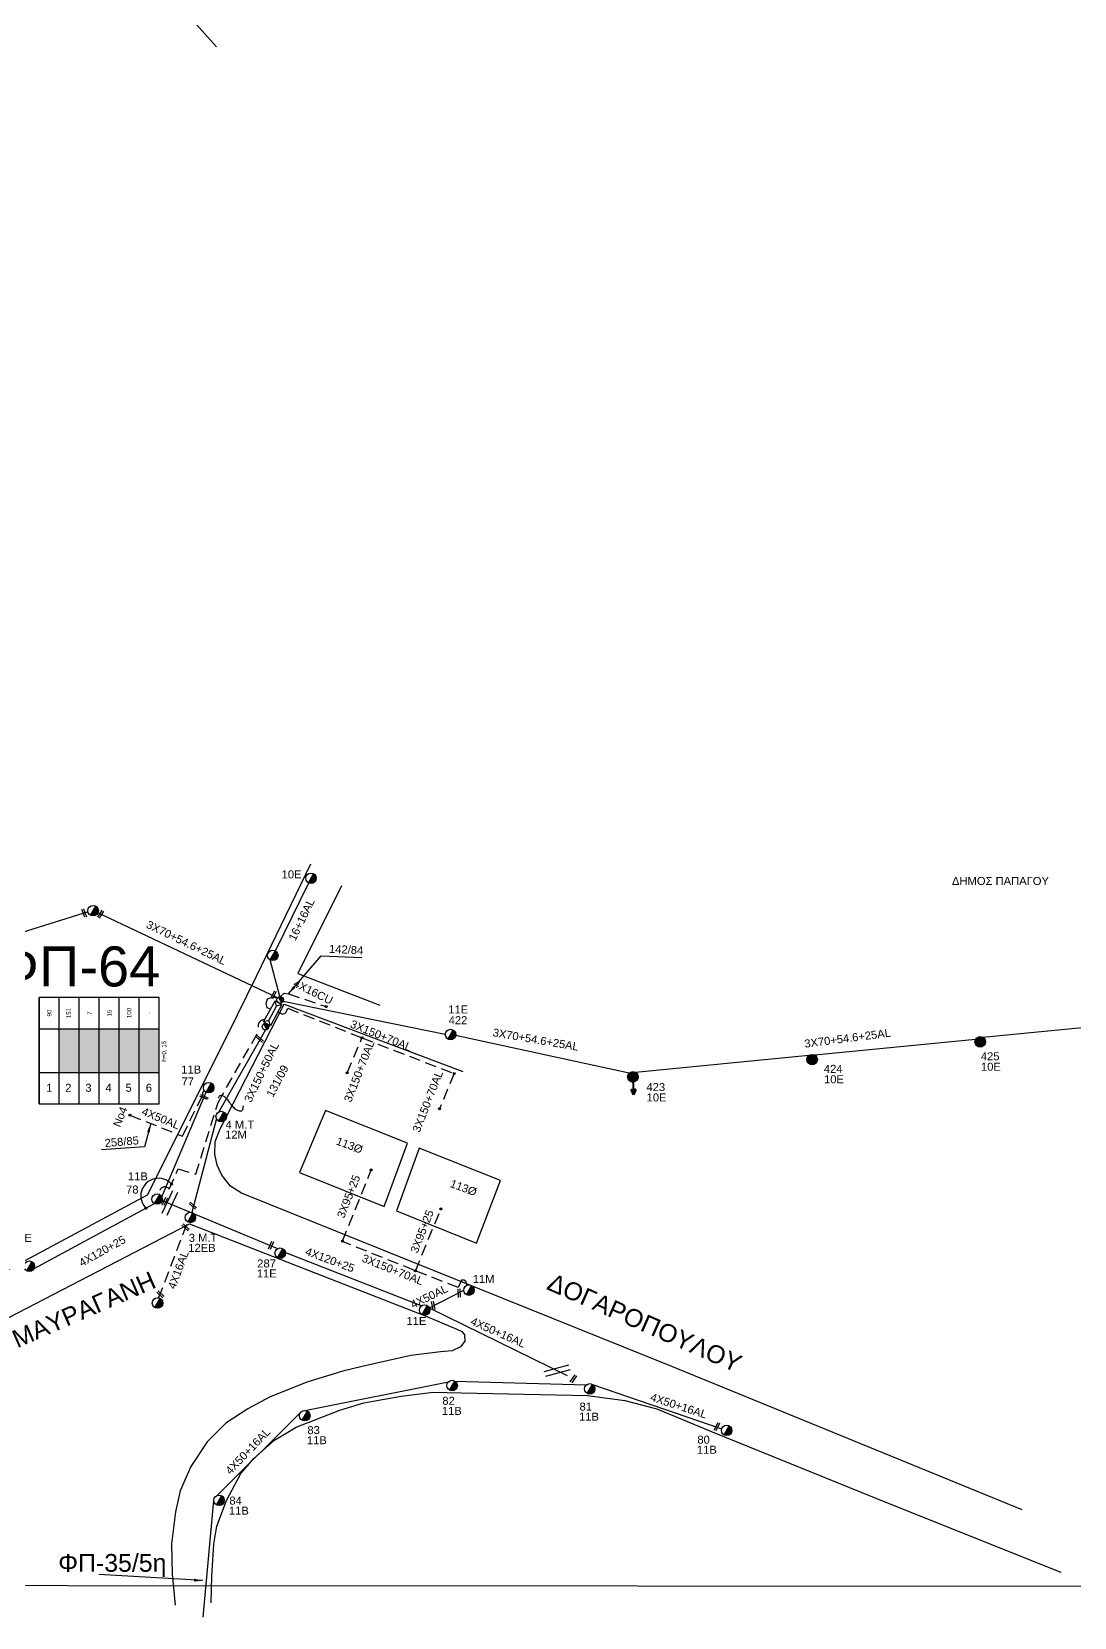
# Model space of a CAD drawing. Header units: millimetres. Extents: x 645 to 3057, y 900 to 1793.
# Drawn here: x 1917.6 to 2152, y 909.6 to 1266.2 of the extents above; entities that cross this region are included whole.
import ezdxf
from ezdxf.enums import TextEntityAlignment as Align

# ---------------------------------------------------------------- set-up
doc = ezdxf.new("R2010")
doc.units = ezdxf.units.MM
doc.linetypes.add('DASHED', pattern=[19.05, 12.7, -6.35])
for name, color, linetype in [('Άγνωστα', 7, 'Continuous'), ('Ασφαλειοκιβώτια Χ.Τ 6 αναχωρήσεων', 7, 'Continuous'), ('Γέφυρες Εναέριου Δικτύου', 7, 'Continuous'), ('Γυμνά εναέρια ΧΤ (3Φ)   4x50AL', 7, 'Continuous'), ('Γυμνά εναέρια ΧΤ και ΦΟΠ (3Φ)   4x50+16AL', 7, 'Continuous'), ('Επίτονοι', 7, 'Continuous'), ('Επιγραφές - Σχήματα', 7, 'Continuous'), ('Καλώδια ΧΤ   3x150+50AL', 7, 'DASHED'), ('Καλώδια ΧΤ   3x150+70AL', 7, 'DASHED'), ('Μηχανική τομή', 7, 'Continuous'), ('Στύλος Ξύλινος', 7, 'Continuous'), ('Στύλος Ξύλινος @ 1', 7, 'Continuous'), ('Στύλος ΦΜ', 7, 'Continuous'), ('Στύλος ΦΜ @ 1', 7, 'Continuous'), ('Συνδέσεις', 7, 'Continuous'), ('Συνεστραμμένα ΧΤ   3x70+54.6+25 AL', 7, 'SYN_LINE'), ('Συνεστραμμένα ΧΤ   4x120+25 AL', 7, 'SYN_LINE'), ('Τομή', 7, 'Continuous'), ('Υποσταθμός εναέριος 2 στύλων', 7, 'Continuous'), ('Υποσταθμός πόλεως', 7, 'Continuous'), ('Υπόβαθρο ΔΕΗ', 7, 'Continuous'), ('Υπόγεια καλώδια Δικτύου ΧΤ και Παρ. ΧΤ - 3X150+70 AL', 7, 'DASHED'), ('Υπόγεια καλώδια Παροχών ΧΤ   4x16AL', 7, 'DASHED'), ('Υπόγεια καλώδια Παροχών ΧΤ   4x16CU', 7, 'DASHED'), ('Υπόγεια καλώδια Παροχών ΧΤ   4x50AL', 7, 'DASHED')]:
    doc.layers.add(name, color=color, linetype=linetype)
doc.styles.get("Standard").update_dxf_attribs({"font": 'arial.ttf'})
doc.linetypes.add('SYN_LINE', pattern='A,0.5,-0.0001,["/\\/\\/\\/",Standard,S=0.1,R=0,X=0,Y=-0.05],-0.25', length=0.7501)
doc.dimstyles.new('ISO-25', dxfattribs={"dimtxt": 2.5, "dimasz": 2.5, "dimexe": 1.25, "dimexo": 0.625, "dimtad": 1, "dimtxsty": 'Standard', "dimcen": 2.5, "dimadec": 0, "dimazin": 0, "dimtfac": 1, "dimtmove": 0, "dimatfit": 3, "dimfxl": 1, "dimarcsym": 0})
doc.dimstyles.get("Standard").update_dxf_attribs({"dimtxt": 0.18, "dimasz": 2, "dimexe": 0.18, "dimexo": 0.0625, "dimgap": 0.09, "dimtad": 0, "dimtih": 1, "dimtoh": 1, "dimdec": 4, "dimzin": 0, "dimdsep": 46, "dimtxsty": 'Standard', "dimcen": 0.09, "dimadec": 0, "dimazin": 0, "dimtfac": 1, "dimtdec": 4, "dimtofl": 0, "dimtmove": 0, "dimatfit": 3, "dimfxl": 0.18, "dimtolj": 1, "dimtzin": 0, "dimarcsym": 0})

# ---------------------------------------------------------------- blocks, each defined once
blk = doc.blocks.new('ΥΠΑΡΧΩΝ ΤΣΙΜΕΝΤΕΝΙΟΣ ΣΤΥΛΟΣ')
at = {"layer": 'Στύλος ΦΜ'}
blk.add_hatch(color=256, dxfattribs=at).paths.add_polyline_path([(-1.29, -2.28, 0.574793), (2.62, 0, 0.268822), (1.3, 2.27)])
blk.add_line((-1.29, -2.28), (1.3, 2.27), dxfattribs=at)
blk.add_circle((0, 0), 2.62, dxfattribs=at)
at = {"layer": 'Στύλος ΦΜ', "flags": 4}
for tag, p in [('ΑΡΙΘΜΟΣ', (-4.68, 8.05)), ('ΤΥΠΟΣ', (-4.91, 3.03))]:
    blk.add_attdef(tag, p, '', height=4, dxfattribs=at)
blk = doc.blocks.new('ΜΗΧΑΝΙΚΗ ΤΟΜΗ')
at = {"layer": 'Μηχανική τομή', "ltscale": 40}
for p, q in [((-1.89, 0.78), (1.89, 0.78)), ((1.89, 0), (-1.89, 0))]:
    blk.add_line(p, q, dxfattribs=at)
blk = doc.blocks.new('ΤΟΜΗ')
at = {"layer": 'Τομή', "ltscale": 40}
for p, q in [((-5.68, 0), (5.68, 0)), ((5.68, -2.33), (-5.68, -2.33))]:
    blk.add_line(p, q, dxfattribs=at)
blk = doc.blocks.new('ΥΠΑΡΧΩΝ ΞΥΛΙΝΟΣ ΣΤΥΛΟΣ')
at = {"layer": 'Στύλος Ξύλινος'}
h = blk.add_hatch(color=7, dxfattribs=at)
h.paths.add_polyline_path([(-2.62, 0, 0.270008), (-1.29, -2.28), (1.3, 2.27, 0.576266)])
h.paths.add_polyline_path([(-1.29, -2.28, 0.574793), (2.62, 0, 0.268822), (1.3, 2.27)])
at = {"layer": 'Στύλος Ξύλινος', "color": 7}
blk.add_line((-1.29, -2.28), (1.3, 2.27), dxfattribs=at)
blk.add_circle((0, 0), 2.62, dxfattribs=at)
at = {"layer": 'Στύλος Ξύλινος', "flags": 4}
for tag, p in [('ΑΡΙΘΜΟΣ', (-4.91, 8.6)), ('ΤΥΠΟΣ', (-4.85, 3.39))]:
    blk.add_attdef(tag, p, '', height=4, dxfattribs=at)
blk = doc.blocks.new('ΥΠΟΣΤΑΘΜΟΣ ΕΝΑΕΡΙΟΣ ΕΠΙ 2 ΣΤΥΛΩΝ')
at = {"layer": 'Υποσταθμός εναέριος 2 στύλων', "linetype": 'Continuous'}
for points in [[(-12, -2.1, 0.574793), (-8.5, -0.1, 0.268822), (-9.6, 2)], [(9.7, -2.1, 0.574793), (13.2, -0.1, 0.268822), (12, 1.9)]]:
    blk.add_hatch(color=256, dxfattribs=at).paths.add_polyline_path(points)
for p, q in [((-12, -2.1), (-9.6, 2)), ((9.7, -2.1), (12, 1.9))]:
    blk.add_line(p, q, dxfattribs=at)
for centre in [(-10.8, -0.1), (10.8, -0.1)]:
    blk.add_circle(centre, 2.36, dxfattribs=at)
at = {"layer": 'Υποσταθμός πόλεως', "linetype": 'Continuous', "ltscale": 40}
blk.add_lwpolyline([(-8.6, 2.8), (8.6, 2.8), (8.6, -2.8), (-8.6, -2.8)], close=True, dxfattribs=at)
for points in [[(-5.8, 0), (-8.6, 2.8)], [(-8.6, -2.8), (-5.8, 0)], [(-5.8, 0), (5.8, 0)], [(5.8, 0), (8.6, 2.8)], [(8.6, -2.8), (5.8, 0)]]:
    blk.add_lwpolyline(points, dxfattribs=at)
at = {"layer": 'Υποσταθμός εναέριος 2 στύλων', "ltscale": 40, "flags": 1}
for tag, p in [('ΜΕΤΑΣΧΗΜΑΤΙΣΜΟΣ', (14.1, 2.5)), ('ΙΣΧΥΣ', (14.1, -0.3)), ('ΑΡΙΘΜΟΣ', (14.2, -3))]:
    blk.add_attdef(tag, p, '', height=1.8, dxfattribs=at)
blk = doc.blocks.new('_ΣΥΝΔΕΣΗ')
at = {"layer": 'Συνδέσεις', "linetype": 'SYN_LINE', "ltscale": 40}
blk.add_hatch(color=256, dxfattribs=at).paths.add_polyline_path([(0.5, -0.01, 1), (-0.5, -0.01, 1)])
at = {"layer": 'Συνδέσεις'}
blk.add_circle((0, -0.01), 0.5, dxfattribs=at)
blk = doc.blocks.new('ΕΠΙΤΟΝΟΣ')
at = {"layer": 'Επίτονοι', "lineweight": 40, "ltscale": 40}
blk.add_hatch(color=256, dxfattribs=at).paths.add_polyline_path([(-1.13, 6.47), (0, 9.1), (1.13, 6.47)])
for p, q in [((-1.13, 6.47), (0, 9.1)), ((0, 9.1), (1.13, 6.47)), ((1.13, 6.47), (-1.13, 6.47)), ((-1.13, 6.47), (0, 6.47)), ((0, 6.47), (0, 0))]:
    blk.add_line(p, q, dxfattribs=at)
blk = doc.blocks.new('ΑΣΦΑΛΕΙΟΚΙΒΩΤΙΟ ΥΠΟΣΤΑΘΜΟΥ 6 ΑΝΑΧΩΡΗΣΕΩΝ')
at = {"layer": 'Ασφαλειοκιβώτια Χ.Τ 6 αναχωρήσεων', "ltscale": 40}
for p, q in [((-23.91, 27), (23.91, 27)), ((-9.83, 27), (-9.83, -27)), ((9.83, 27), (9.83, -27)), ((-23.91, 18), (23.91, 18)), ((-23.91, 9), (23.91, 9)), ((-23.91, 0), (23.91, 0)), ((-23.91, -9), (23.91, -9)), ((-23.91, -18), (23.91, -18))]:
    blk.add_line(p, q, dxfattribs=at)
at = {"layer": 'Ασφαλειοκιβώτια Χ.Τ 6 αναχωρήσεων'}
blk.add_lwpolyline([(-23.91, -27), (23.91, -27), (23.91, 27), (-23.91, 27)], close=True, dxfattribs=at)
for s, p in [('1', (-18.47, 23.8)), ('2', (-18.47, 15.23)), ('3', (-18.47, 6.16)), ('4', (-18.47, -2.87)), ('5', (-18.47, -11.88)), ('6', (-18.47, -21.01))]:
    blk.add_text(s, height=3.6, rotation=270, dxfattribs=at).set_placement(p)
at = {"layer": 'Ασφαλειοκιβώτια Χ.Τ 6 αναχωρήσεων', "ltscale": 40}
for tag, height, p in [('ΟΝΟΜΑ', 5, (-0.27, 31.68)), ('ΚΕΙΜΕΝΟ 1', 2, (16.95, 22.41)), ('ΚΕΙΜΕΝΟ 2', 2, (16.95, 13.71)), ('ΚΕΙΜΕΝΟ 3', 2, (16.95, 4.31)), ('ΚΕΙΜΕΝΟ 4', 2, (16.95, -4.67)), ('ΚΕΙΜΕΝΟ 5', 2, (16.95, -13.51)), ('ΣΧ', 2, (-0.21, -29.21)), ('ΚΕΙΜΕΝΟ 6', 2, (16.95, -22.43))]:
    blk.add_attdef(tag, text='', height=height, dxfattribs=at).set_placement(p, align=Align.MIDDLE_CENTER)

msp = doc.modelspace()

# ---------------------------------------------------------------- hatches: boundary and pattern name
at = {"layer": 'Ασφαλειοκιβώτια Χ.Τ 6 αναχωρήσεων'}
for color, points in [(27, [(1928.27788, 1041.96954), (1923.77788, 1041.96954), (1923.77788, 1032.14227), (1928.27788, 1032.14227)]), (1, [(1932.77788, 1041.96954), (1928.27788, 1041.96954), (1928.27788, 1032.14227), (1932.77788, 1032.14227)]), (2, [(1937.27788, 1041.96954), (1932.77788, 1041.96954), (1932.77788, 1032.14227), (1937.27788, 1032.14227)]), (85, [(1941.77788, 1041.96954), (1937.27788, 1041.96954), (1937.27788, 1032.14227), (1941.77788, 1032.14227)]), (5, [(1946.27788, 1041.96954), (1941.77788, 1041.96954), (1941.77788, 1032.14227), (1946.27788, 1032.14227)])]:
    msp.add_hatch(color=color, dxfattribs=at).paths.add_polyline_path(points)

# ---------------------------------------------------------------- linework, layer by layer
at = {"layer": 'Άγνωστα', "color": 85}
for points in [[(1972.41696, 1059.51381), (1979.9033, 1074.78928)], [(1973.43876, 1049.24137), (1971.25036, 1057.46745)]]:
    msp.add_lwpolyline(points, dxfattribs=at)
at = {"layer": 'Άγνωστα', "color": 27}
for points in [[(1970.19217, 1041.73515), (1959.68082, 1023.29226)], [(1959.15193, 1021.80822), (1953.60604, 1000.70142)]]:
    msp.add_lwpolyline(points, dxfattribs=at)
at = {"layer": 'Άγνωστα', "color": 27, "linetype": 'DASHED', "ltscale": 0.2}
for points in [[(1987.48439, 994.22776), (1993.97691, 1010.23511)], [(2003.88857, 987.56565), (2009.62293, 1001.46423)]]:
    msp.add_lwpolyline(points, dxfattribs=at)
at = {"layer": 'Γέφυρες Εναέριου Δικτύου'}
msp.add_arc((1946.1191, 1004.40595), 3.95816, 42.205974, 224.7091373, dxfattribs=at)
at = {"layer": 'Γυμνά εναέρια ΧΤ (3Φ)   4x50AL', "color": 27, "ltscale": 0.2}
msp.add_lwpolyline([(2007.05621, 979.20603), (2014.75277, 983.21366)], dxfattribs=at)
at = {"layer": 'Γυμνά εναέρια ΧΤ και ΦΟΠ (3Φ)   4x50+16AL', "color": 6, "ltscale": 0.2}
for points in [[(1979.02299, 956.15513), (2011.34705, 962.611)], [(2012.73792, 962.77346), (2042.34138, 961.91056)], [(2043.67619, 962.02373), (2072.76401, 952.04728)], [(1959.31668, 937.02359), (1978.20398, 955.82375)], [(1956.16077, 909.63272), (1958.57205, 935.92836)]]:
    msp.add_lwpolyline(points, dxfattribs=at)
at = {"layer": 'Επιγραφές - Σχήματα'}
msp.add_lwpolyline([(644.94827, 917.56325), (2950.19274, 916.21517), (2950.19274, 1768.24265), (644.94827, 1768.24265)], close=True, dxfattribs=at)
msp.add_lwpolyline([(1959.66217, 1026.44937), (1959.70876, 1026.63181), (1959.77363, 1026.77785), (1959.85445, 1026.89003), (1959.94887, 1026.97087), (1960.05456, 1027.0229), (1960.16918, 1027.04865), (1960.29039, 1027.05064), (1960.41584, 1027.03141), (1960.5437, 1026.99296), (1960.67409, 1026.93519), (1960.80763, 1026.85748), (1960.94494, 1026.75922), (1961.08664, 1026.63978), (1961.23335, 1026.49854), (1961.3857, 1026.33488), (1961.5443, 1026.14818), (1961.70953, 1025.93896), (1961.88078, 1025.71229), (1962.05718, 1025.47436), (1962.23788, 1025.23137), (1962.42202, 1024.98953), (1962.60873, 1024.75503), (1962.79716, 1024.53408), (1962.98646, 1024.33287), (1963.17573, 1024.15636), (1963.36405, 1024.00446), (1963.55047, 1023.87584), (1963.73401, 1023.76915), (1963.91374, 1023.68307), (1964.0887, 1023.61626), (1964.25792, 1023.56739), (1964.42046, 1023.53511), (1964.57511, 1023.51992), (1964.71964, 1023.52952), (1964.85156, 1023.57346), (1964.9684, 1023.66129), (1965.06766, 1023.80254), (1965.14688, 1024.00675), (1965.20357, 1024.28346), (1965.23523, 1024.64221)], dxfattribs=at)
at = {"layer": 'Καλώδια ΧΤ   3x150+50AL', "color": 5, "ltscale": 0.2}
msp.add_lwpolyline([(1946.41982, 1004.71444, -0.868961741), (1948.55789, 1005.95), (1950.55324, 1010.46148), (1954.511, 1009.29085), (1959.5371, 1025.44186), (1968.80195, 1041.68157, -0.613755109), (1970.01561, 1044.04818)], format="xyb", dxfattribs=at)
at = {"layer": 'Καλώδια ΧΤ   3x150+70AL', "color": 1, "ltscale": 0.2}
msp.add_lwpolyline([(1972.98274, 1045.77188), (1973.98879, 1045.3141), (1974.76602, 1045.58912), (1975.21168, 1046.62641), (1991.88774, 1039.94258), (2012.59975, 1031.9278)], dxfattribs=at)
at = {"layer": 'Καλώδια ΧΤ   3x150+70AL', "color": 27, "ltscale": 0.2}
msp.add_lwpolyline([(2015.47407, 984.29937), (2015.3316, 985.07122), (2014.85319, 985.45728), (2014.26437, 985.43889), (2013.52835, 983.78434), (2003.55439, 987.69674), (1987.45601, 994.15781)], dxfattribs=at)
at = {"layer": 'Συνεστραμμένα ΧΤ   3x70+54.6+25 AL', "color": 85, "ltscale": 20}
for points in [[(1930.29218, 1068.30598), (1883.11842, 1053.48951)], [(1972.88365, 1048.9376), (1932.50542, 1068.05449)], [(1971.31068, 1046.42949), (1970.59576, 1046.71638), (1970.31309, 1047.65779), (1970.67985, 1048.71748), (1971.72647, 1049.12711), (1972.88365, 1048.9376)]]:
    msp.add_lwpolyline(points, dxfattribs=at)
at = {"layer": 'Συνεστραμμένα ΧΤ   3x70+54.6+25 AL', "color": 2, "ltscale": 20}
for points in [[(2010.61925, 1040.70428), (1974.14076, 1048.14055)], [(2168.39543, 1043.64946), (2131.46186, 1040.0674)], [(2051.97522, 1032.02891), (2012.94826, 1040.4557)], [(2129.83268, 1039.59141), (2093.67279, 1036.08447)], [(2092.31839, 1035.95479), (2053.36748, 1032.19268)]]:
    msp.add_lwpolyline(points, dxfattribs=at)
at = {"layer": 'Συνεστραμμένα ΧΤ   4x120+25 AL', "color": 5, "linetype": 'SYN_LINE', "ltscale": 20}
for points in [[(1946.89552, 1004.20328), (1956.82741, 1027.71714)], [(1918.17179, 988.10979), (1945.25322, 1002.66808)]]:
    msp.add_lwpolyline(points, dxfattribs=at)
at = {"layer": 'Συνεστραμμένα ΧΤ   4x120+25 AL', "color": 27, "linetype": 'SYN_LINE', "ltscale": 20}
for points in [[(1946.97235, 1003.38943), (1972.9187, 992.54294)], [(1974.65828, 991.69011), (2005.32566, 979.69957)], [(2038.09254, 963.96875), (2007.06967, 979.175)]]:
    msp.add_lwpolyline(points, dxfattribs=at)
at = {"layer": 'Υπόβαθρο ΔΕΗ'}
for points in [[(1895.88005, 1254.65238), (1867.45408, 1287.49366), (1891.44275, 1308.87953), (1906.79431, 1322.14656), (1935.56451, 1289.20227), (1959.18131, 1262.83131)], [(1980.32403, 1078.98998), (1968.09138, 1053.7439), (1961.69707, 1040.8102), (1943.61626, 1004.59278), (1896.5881, 979.3788), (1892.9462, 977.08597), (1891.36712, 976.61308), (1889.12396, 976.33294), (1886.9509, 976.54305), (1885.30359, 977.13835), (1883.38126, 978.43413), (1881.8546, 979.98403), (1879.5646, 983.23142), (1845.13756, 1031.037), (1836.88633, 1042.87311), (1881.05484, 1051.19171), (1912.03453, 1040.74454)], [(1987.27678, 1074.12669), (1977.48031, 1054.45673), (1995.9297, 1047.30805)], [(2061.52624, 966.02344), (1964.80804, 1005.00719), (1962.34438, 1006.62733), (1960.37711, 1009.04209), (1959.30915, 1011.31645), (1958.80319, 1013.77077), (1958.91561, 1016.63479), (1960.01166, 1019.47073), (1974.40221, 1047.51739), (2014.55621, 1032.39487)], [(1908.22553, 974.88253), (1953.10998, 998.10814), (2006.44117, 977.2803), (2013.20554, 974.46264), (2014.31972, 973.90503), (2014.92288, 973.14618), (2015.01224, 971.74006), (2014.05165, 970.46786), (2012.15279, 969.59741), (2009.56142, 969.3519), (2002.89303, 968.48806), (1995.24478, 966.80878), (1991.95169, 966.02344), (1987.56409, 964.977), (1979.48691, 962.48629), (1971.09495, 959.13539), (1966.20877, 956.54506), (1961.27271, 953.25733), (1957.07511, 949.11165), (1953.43539, 943.53247), (1950.98474, 938.08305), (1949.93733, 933.37879), (1949.04318, 926.17663), (1949.18901, 919.32099), (1949.88705, 912.34702)], [(2140.32696, 933.81574), (2061.52624, 966.02344)], [(1958.00678, 912.86955), (1958.13279, 918.91195), (1958.54402, 926.04119), (1959.25918, 930.11085), (1961.40791, 935.87338), (1964.67681, 941.94409), (1967.56856, 945.33028), (1972.2403, 949.44559), (1977.05989, 952.39686), (1986.93033, 956.22516), (1992.27851, 957.90273), (2000.73059, 959.37432), (2007.91334, 960.27523), (2014.16325, 960.08884), (2042.62188, 959.5101), (2050.96868, 958.36289), (2058.19541, 956.49885), (2070.61887, 951.33321), (2109.77651, 935.45481), (2149.01824, 919.76693)]]:
    msp.add_lwpolyline(points, dxfattribs=at)
for points in [[(1977.86435, 1009.66871), (1996.87261, 1001.99475), (2002.1052, 1016.25223), (1983.68631, 1023.64102)], [(2004.78033, 1015.12521), (1999.61746, 1001.04469), (2017.61775, 993.79531), (2023.06148, 1007.88301)]]:
    msp.add_lwpolyline(points, close=True, dxfattribs=at)
at = {"layer": 'Υπόγεια καλώδια Δικτύου ΧΤ και Παρ. ΧΤ - 3X150+70 AL', "color": 1, "ltscale": 0.2}
for points in [[(1988.54187, 1032.07213), (1991.88774, 1039.94258)], [(2012.59975, 1031.9278), (2009.33483, 1024.01898)]]:
    msp.add_lwpolyline(points, dxfattribs=at)
at = {"layer": 'Υπόγεια καλώδια Παροχών ΧΤ   4x16AL', "color": 27, "ltscale": 0.2}
msp.add_lwpolyline([(1946.1667, 981.46086), (1952.7257, 998.53784)], dxfattribs=at)
at = {"layer": 'Υπόγεια καλώδια Παροχών ΧΤ   4x16CU', "color": 7, "ltscale": 0.2}
msp.add_lwpolyline([(1973.53362, 1049.23941), (1974.35487, 1049.97503), (1975.37435, 1049.89015), (1983.84833, 1046.97388)], dxfattribs=at)
at = {"layer": 'Υπόγεια καλώδια Παροχών ΧΤ   4x50AL', "color": 5, "ltscale": 0.2}
msp.add_lwpolyline([(1939.72495, 1022.56788), (1951.49866, 1017.86264), (1956.1384, 1027.15645, -0.530394193), (1956.48911, 1028.00543)], format="xyb", dxfattribs=at)

# ---------------------------------------------------------------- block references
at = {"layer": 'Ασφαλειοκιβώτια Χ.Τ 6 αναχωρήσεων'}
ref = msp.add_blockref('ΑΣΦΑΛΕΙΟΚΙΒΩΤΙΟ ΥΠΟΣΤΑΘΜΟΥ 6 ΑΝΑΧΩΡΗΣΕΩΝ', (1932.77788, 1037.05591), dxfattribs=dict(at, xscale=0.5, yscale=0.5, zscale=0.5, rotation=90))
ref.add_attrib('ΣΧ', 'h=0, 15', dxfattribs={"ltscale": 40, "height": 1, "rotation": 90}).set_placement((1947.38138, 1036.94846), align=Align.MIDDLE_CENTER)
ref.add_attrib('ΚΕΙΜΕΝΟ 2', '151', dxfattribs={"ltscale": 40, "height": 1, "rotation": 90}).set_placement((1925.92409, 1045.53216), align=Align.MIDDLE_CENTER)
ref.add_attrib('ΚΕΙΜΕΝΟ 1', '90', dxfattribs={"ltscale": 40, "height": 1, "rotation": 90}).set_placement((1921.5723, 1045.53216), align=Align.MIDDLE_CENTER)
ref.add_attrib('ΚΕΙΜΕΝΟ 3', '7', dxfattribs={"ltscale": 40, "height": 1, "rotation": 90}).set_placement((1930.6243, 1045.53216), align=Align.MIDDLE_CENTER)
ref.add_attrib('ΚΕΙΜΕΝΟ 4', '15', dxfattribs={"ltscale": 40, "height": 1, "rotation": 90}).set_placement((1935.11144, 1045.53216), align=Align.MIDDLE_CENTER)
ref.add_attrib('ΚΕΙΜΕΝΟ 5', '100', dxfattribs={"ltscale": 40, "height": 1, "rotation": 90}).set_placement((1939.5326, 1045.53216), align=Align.MIDDLE_CENTER)
ref.add_attrib('ΚΕΙΜΕΝΟ 6', '-', dxfattribs={"ltscale": 40, "height": 1, "rotation": 90}).set_placement((1943.99374, 1045.53216), align=Align.MIDDLE_CENTER)
at = {"layer": 'Επίτονοι', "xscale": 0.4499999999998039, "yscale": 0.4499999999998039, "zscale": 0.4499999999998039, "rotation": 181.9338465879139}
msp.add_blockref('ΕΠΙΤΟΝΟΣ', (2052.82265, 1031.23697), dxfattribs=at)
at = {"layer": 'Μηχανική τομή'}
for p, xscale, yscale, zscale, rotation in [((1929.58736, 1068.08461), 0.4999999999998344, 0.4999999999998344, 0.4999999999998344, 110.4546213420945), ((1933.31512, 1067.67114), 0.4999999999999023, 0.4999999999999023, 0.4999999999999023, 59.16092528649696), ((1971.83885, 1049.71367), 0.499999999999957, 0.499999999999957, 0.499999999999957, 243.0475796307536), ((1968.80251, 1039.53944), 0.5000000000000625, 0.5000000000000625, 0.5000000000000625, 319.3642816834742), ((1956.28965, 1026.44399), 0.5000000000000625, 0.5000000000000625, 0.5000000000000625, 335.4024514642863), ((1947.73684, 1003.06985), 0.4999999999999882, 0.4999999999999882, 0.4999999999999882, 64.77042566157644), ((1953.73622, 1002.05775), 0.5000000000000625, 0.5000000000000625, 0.5000000000000625, 319.3642816834742), ((1952.36424, 997.48868), 0.4999999999998458, 0.4999999999998458, 0.4999999999998458, 136.5668326893224), ((1971.62243, 993.20734), 0.4999999999999188, 0.4999999999999188, 0.4999999999999188, 66.81430254849589), ((1946.71412, 982.41847), 0.4999999999998458, 0.4999999999998458, 0.4999999999998458, 136.5668326893224), ((2007.70545, 979.71148), 0.5000000000000412, 0.5000000000000412, 0.5000000000000412, 281.7305066236499), ((2013.5695, 982.522), 0.5000000000000552, 0.5000000000000552, 0.5000000000000552, 272.3723365609641), ((2039.25506, 963.36433), 0.5000000000000522, 0.5000000000000522, 0.5000000000000522, 234.8461461633942), ((2071.87147, 952.42702), 0.5000000000001843, 0.5000000000001843, 0.5000000000001843, 63.63616536817266)]:
    msp.add_blockref('ΜΗΧΑΝΙΚΗ ΤΟΜΗ', p, dxfattribs=dict(at, xscale=xscale, yscale=yscale, zscale=zscale, rotation=rotation))
at = {"layer": 'Στύλος Ξύλινος @ 1', "ltscale": 40}
ref = msp.add_blockref('ΥΠΑΡΧΩΝ ΞΥΛΙΝΟΣ ΣΤΥΛΟΣ', (2130.8763, 1039.04551), dxfattribs=dict(at, xscale=0.4499999999998181, yscale=0.4499999999998181, zscale=0.4499999999998181))
ref.add_attrib('ΤΥΠΟΣ', '10E', (2131.04948, 1032.56077), dxfattribs={"layer": 'Στύλος Ξύλινος', "height": 1.8, "flags": 4})
ref.add_attrib('ΑΡΙΘΜΟΣ', '425', (2131.02015, 1034.90522), dxfattribs={"layer": 'Στύλος Ξύλινος', "height": 1.8, "flags": 4})
ref = msp.add_blockref('ΥΠΑΡΧΩΝ ΞΥΛΙΝΟΣ ΣΤΥΛΟΣ', (2093.08723, 1035.06258), dxfattribs=dict(at, xscale=0.4499999999998181, yscale=0.4499999999998181, zscale=0.4499999999998181))
ref.add_attrib('ΤΥΠΟΣ', '10E', (2095.76728, 1029.73688), dxfattribs={"layer": 'Στύλος Ξύλινος', "height": 1.8, "flags": 4})
ref.add_attrib('ΑΡΙΘΜΟΣ', '424', (2095.73794, 1032.08133), dxfattribs={"layer": 'Στύλος Ξύλινος', "height": 1.8, "flags": 4})
ref = msp.add_blockref('ΥΠΑΡΧΩΝ ΞΥΛΙΝΟΣ ΣΤΥΛΟΣ', (2052.78192, 1031.17079), dxfattribs=dict(at, xscale=0.4499999999998181, yscale=0.4499999999998181, zscale=0.4499999999998181))
ref.add_attrib('ΤΥΠΟΣ', '10E', (2055.87628, 1025.64549), dxfattribs={"layer": 'Στύλος Ξύλινος', "height": 1.8, "flags": 4})
ref.add_attrib('ΑΡΙΘΜΟΣ', '423', (2055.84695, 1027.98994), dxfattribs={"layer": 'Στύλος Ξύλινος', "height": 1.8, "flags": 4})
at = {"layer": 'Στύλος ΦΜ @ 1', "ltscale": 40}
ref = msp.add_blockref('ΥΠΑΡΧΩΝ ΤΣΙΜΕΝΤΕΝΙΟΣ ΣΤΥΛΟΣ', (1980.41964, 1075.84783), dxfattribs=dict(at, xscale=0.4499999999998181, yscale=0.4499999999998181, zscale=0.4499999999998181))
ref.add_attrib('ΤΥΠΟΣ', '10E', (1973.81191, 1075.81926), dxfattribs={"layer": 'Στύλος ΦΜ', "height": 1.8, "flags": 4})
at = {"layer": 'Στύλος ΦΜ @ 1', "ltscale": 40, "xscale": 0.4499999999998181, "yscale": 0.4499999999998181, "zscale": 0.4499999999998181}
for p in [(1931.44204, 1068.56082), (1971.8314, 1058.49192), (1945.9152, 980.31026)]:
    msp.add_blockref('ΥΠΑΡΧΩΝ ΤΣΙΜΕΝΤΕΝΙΟΣ ΣΤΥΛΟΣ', p, dxfattribs=at)
at = {"layer": 'Στύλος ΦΜ @ 1', "ltscale": 40}
ref = msp.add_blockref('ΥΠΑΡΧΩΝ ΤΣΙΜΕΝΤΕΝΙΟΣ ΣΤΥΛΟΣ', (2011.79702, 1040.70428), dxfattribs=dict(at, xscale=0.4499999999998181, yscale=0.4499999999998181, zscale=0.4499999999998181))
ref.add_attrib('ΤΥΠΟΣ', '11E', (2011.27867, 1045.43421), dxfattribs={"layer": 'Στύλος ΦΜ', "height": 1.8, "flags": 4})
ref.add_attrib('ΑΡΙΘΜΟΣ', '422', (2011.37833, 1043.02477), dxfattribs={"layer": 'Στύλος ΦΜ', "height": 1.8, "flags": 4})
ref = msp.add_blockref('ΥΠΑΡΧΩΝ ΤΣΙΜΕΝΤΕΝΙΟΣ ΣΤΥΛΟΣ', (1957.40844, 1028.74161), dxfattribs=dict(at, xscale=0.4499999999998181, yscale=0.4499999999998181, zscale=0.4499999999998181))
ref.add_attrib('ΤΥΠΟΣ', '77', (1951.32208, 1029.26401), dxfattribs={"layer": 'Στύλος ΦΜ', "height": 1.8, "flags": 4})
ref.add_attrib('ΑΡΙΘΜΟΣ', '11B', (1951.26301, 1031.93008), dxfattribs={"layer": 'Στύλος ΦΜ', "height": 1.8, "flags": 4})
ref = msp.add_blockref('ΥΠΑΡΧΩΝ ΤΣΙΜΕΝΤΕΝΙΟΣ ΣΤΥΛΟΣ', (1960.24113, 1022.25631), dxfattribs=dict(at, xscale=0.4499999999998181, yscale=0.4499999999998181, zscale=0.4499999999998181))
ref.add_attrib('ΤΥΠΟΣ', '12M', (1961.1136, 1017.28965), dxfattribs={"layer": 'Στύλος ΦΜ', "height": 1.8, "flags": 4})
ref.add_attrib('ΑΡΙΘΜΟΣ', '4 M.T', (1961.22015, 1019.55194), dxfattribs={"layer": 'Στύλος ΦΜ', "height": 1.8, "flags": 4})
ref = msp.add_blockref('ΥΠΑΡΧΩΝ ΤΣΙΜΕΝΤΕΝΙΟΣ ΣΤΥΛΟΣ', (1945.83426, 1003.69255), dxfattribs=dict(at, xscale=0.4499999999998181, yscale=0.4499999999998181, zscale=0.4499999999998181))
ref.add_attrib('ΤΥΠΟΣ', '11B', (1939.26206, 1007.9069), dxfattribs={"layer": 'Στύλος ΦΜ', "height": 1.8, "flags": 4})
ref.add_attrib('ΑΡΙΘΜΟΣ', '78', (1938.85458, 1004.93828), dxfattribs={"layer": 'Στύλος ΦΜ', "height": 1.8, "flags": 4})
ref = msp.add_blockref('ΥΠΑΡΧΩΝ ΤΣΙΜΕΝΤΕΝΙΟΣ ΣΤΥΛΟΣ', (1953.30673, 999.56231), dxfattribs=dict(at, xscale=0.4499999999998181, yscale=0.4499999999998181, zscale=0.4499999999998181))
ref.add_attrib('ΤΥΠΟΣ', '12EB', (1952.83783, 991.82481), dxfattribs={"layer": 'Στύλος ΦΜ', "height": 1.8, "flags": 4})
ref.add_attrib('ΑΡΙΘΜΟΣ', '3 M.T', (1952.94438, 994.0871), dxfattribs={"layer": 'Στύλος ΦΜ', "height": 1.8, "flags": 4})
ref = msp.add_blockref('ΥΠΑΡΧΩΝ ΤΣΙΜΕΝΤΕΝΙΟΣ ΣΤΥΛΟΣ', (1917.09994, 988.59792), dxfattribs=dict(at, xscale=0.4499999999998181, yscale=0.4499999999998181, zscale=0.4499999999998181))
ref.add_attrib('ΤΥΠΟΣ', '10E', (1913.20761, 994.07458), dxfattribs={"layer": 'Στύλος ΦΜ', "height": 1.8, "flags": 4})
ref.add_attrib('ΑΡΙΘΜΟΣ', '79', (1913.40946, 991.55367), dxfattribs={"layer": 'Στύλος ΦΜ', "height": 1.8, "flags": 4})
ref = msp.add_blockref('ΥΠΑΡΧΩΝ ΤΣΙΜΕΝΤΕΝΙΟΣ ΣΤΥΛΟΣ', (1973.4936, 991.51501), dxfattribs=dict(at, xscale=0.4499999999998181, yscale=0.4499999999998181, zscale=0.4499999999998181))
ref.add_attrib('ΤΥΠΟΣ', '11E', (1968.23732, 986.05505), dxfattribs={"layer": 'Στύλος ΦΜ', "height": 1.8, "flags": 4})
ref.add_attrib('ΑΡΙΘΜΟΣ', '287', (1968.34387, 988.31734), dxfattribs={"layer": 'Στύλος ΦΜ', "height": 1.8, "flags": 4})
ref = msp.add_blockref('ΥΠΑΡΧΩΝ ΤΣΙΜΕΝΤΕΝΙΟΣ ΣΤΥΛΟΣ', (2015.93054, 983.21366), dxfattribs=dict(at, xscale=0.4499999999998181, yscale=0.4499999999998181, zscale=0.4499999999998181))
ref.add_attrib('ΤΥΠΟΣ', '11M', (2016.78859, 984.82743), dxfattribs={"layer": 'Στύλος ΦΜ', "height": 1.8, "flags": 4})
ref = msp.add_blockref('ΥΠΑΡΧΩΝ ΤΣΙΜΕΝΤΕΝΙΟΣ ΣΤΥΛΟΣ', (2005.98251, 978.72198), dxfattribs=dict(at, xscale=0.4499999999998181, yscale=0.4499999999998181, zscale=0.4499999999998181))
ref.add_attrib('ΤΥΠΟΣ', '11E', (2001.88687, 975.36439), dxfattribs={"layer": 'Στύλος ΦΜ', "height": 1.8, "flags": 4})
ref = msp.add_blockref('ΥΠΑΡΧΩΝ ΤΣΙΜΕΝΤΕΝΙΟΣ ΣΤΥΛΟΣ', (2012.15236, 961.75157), dxfattribs=dict(at, xscale=0.4499999999998181, yscale=0.4499999999998181, zscale=0.4499999999998181))
ref.add_attrib('ΤΥΠΟΣ', '11B', (2009.8451, 955.16382), dxfattribs={"layer": 'Στύλος ΦΜ', "height": 1.8, "flags": 4})
ref.add_attrib('ΑΡΙΘΜΟΣ', '82', (2009.95165, 957.42611), dxfattribs={"layer": 'Στύλος ΦΜ', "height": 1.8, "flags": 4})
ref = msp.add_blockref('ΥΠΑΡΧΩΝ ΤΣΙΜΕΝΤΕΝΙΟΣ ΣΤΥΛΟΣ', (2043.09063, 961.00184), dxfattribs=dict(at, xscale=0.4499999999998181, yscale=0.4499999999998181, zscale=0.4499999999998181))
ref.add_attrib('ΤΥΠΟΣ', '11B', (2040.69122, 953.85669), dxfattribs={"layer": 'Στύλος ΦΜ', "height": 1.8, "flags": 4})
ref.add_attrib('ΑΡΙΘΜΟΣ', '81', (2040.79777, 956.11898), dxfattribs={"layer": 'Στύλος ΦΜ', "height": 1.8, "flags": 4})
ref = msp.add_blockref('ΥΠΑΡΧΩΝ ΤΣΙΜΕΝΤΕΝΙΟΣ ΣΤΥΛΟΣ', (1979.02299, 954.97736), dxfattribs=dict(at, xscale=0.4499999999998181, yscale=0.4499999999998181, zscale=0.4499999999998181))
ref.add_attrib('ΤΥΠΟΣ', '11B', (1979.50363, 948.55882), dxfattribs={"layer": 'Στύλος ΦΜ', "height": 1.8, "flags": 4})
ref.add_attrib('ΑΡΙΘΜΟΣ', '83', (1979.61018, 950.82111), dxfattribs={"layer": 'Στύλος ΦΜ', "height": 1.8, "flags": 4})
ref = msp.add_blockref('ΥΠΑΡΧΩΝ ΤΣΙΜΕΝΤΕΝΙΟΣ ΣΤΥΛΟΣ', (2073.87808, 951.66518), dxfattribs=dict(at, xscale=0.4499999999998181, yscale=0.4499999999998181, zscale=0.4499999999998181))
ref.add_attrib('ΤΥΠΟΣ', '11B', (2067.1874, 946.41556), dxfattribs={"layer": 'Στύλος ΦΜ', "height": 1.8, "flags": 4})
ref.add_attrib('ΑΡΙΘΜΟΣ', '80', (2067.29395, 948.67785), dxfattribs={"layer": 'Στύλος ΦΜ', "height": 1.8, "flags": 4})
ref = msp.add_blockref('ΥΠΑΡΧΩΝ ΤΣΙΜΕΝΤΕΝΙΟΣ ΣΤΥΛΟΣ', (1959.74981, 935.92836), dxfattribs=dict(at, xscale=0.4499999999998181, yscale=0.4499999999998181, zscale=0.4499999999998181))
ref.add_attrib('ΤΥΠΟΣ', '11B', (1961.97037, 932.7126), dxfattribs={"layer": 'Στύλος ΦΜ', "height": 1.8, "flags": 4})
ref.add_attrib('ΑΡΙΘΜΟΣ', '84', (1962.07691, 934.97489), dxfattribs={"layer": 'Στύλος ΦΜ', "height": 1.8, "flags": 4})
at = {"layer": 'Συνδέσεις', "xscale": 0.4499999999998181, "yscale": 0.4499999999998181, "zscale": 0.4499999999998181}
for p in [(1983.84903, 1046.97734), (1991.88918, 1039.94778), (1988.54331, 1032.07733), (2012.60119, 1031.933), (2009.33627, 1024.02419), (1939.72639, 1022.57308), (1993.97835, 1010.24031), (1949.05249, 1007.07024), (1943.30609, 1001.62135), (2009.62437, 1001.46943), (1987.48583, 994.23297), (2003.89002, 987.57086)]:
    msp.add_blockref('_ΣΥΝΔΕΣΗ', p, dxfattribs=at)
at = {"layer": 'Τομή'}
for p, xscale, yscale, zscale, rotation in [((1948.1714, 1003.08095), 0.5000000000000583, 0.5000000000000583, 0.5000000000000583, 64.9738817253268), ((2035.61801, 965.66446), 0.5000000000000016, 0.5000000000000016, 0.5000000000000016, 14.66371470180867)]:
    msp.add_blockref('ΤΟΜΗ', p, dxfattribs=dict(at, xscale=xscale, yscale=yscale, zscale=zscale, rotation=rotation))
at = {"layer": 'Υποσταθμός εναέριος 2 στύλων', "xscale": 0.3166662168638128, "yscale": 0.3166662168638128, "zscale": 0.3166662168638128, "rotation": 61.46050560740368}
msp.add_blockref('ΥΠΟΣΤΑΘΜΟΣ ΕΝΑΕΡΙΟΣ ΕΠΙ 2 ΣΤΥΛΩΝ', (1971.81842, 1045.49705), dxfattribs=at)

# ---------------------------------------------------------------- texts
at = {"layer": 'Γυμνά εναέρια ΧΤ (3Φ)   4x50AL', "color": 7, "ltscale": 0.2, "insert": (2002.56661, 980.64065), "char_height": 1.8, "width": 30, "attachment_point": 1, "rotation": 25.9539941}
msp.add_mtext('4X50AL', dxfattribs=at)
at = {"layer": 'Γυμνά εναέρια ΧΤ και ΦΟΠ (3Φ)   4x50+16AL', "color": 7, "ltscale": 0.2, "char_height": 1.8, "width": 30, "attachment_point": 1}
for s, insert, rotation in [('4X120+25', (1928.01511, 989.98084), 29.1552501), ('4Χ120+25', (1979.60021, 992.888), 339.5416702), ('4X50+16AL', (2016.83572, 977.20589), 336.0871655), ('4X50+16AL', (2057.10494, 960.11715), 341.9379309), ('4X50+16AL', (1961.00292, 942.85083), 46.2925005)]:
    msp.add_mtext(s, dxfattribs=dict(at, insert=insert, rotation=rotation))
at = {"layer": 'Επιγραφές - Σχήματα', "width": 69.9753744, "attachment_point": 1}
for s, insert, char_height in [('ΔΗΜΟΣ ΠΑΠΑΓΟΥ', (2124.53337, 1076.14194), 1.8), ('ΦΠ-64', (1909.23998, 1060.516), 9), ('ΦΠ-35/5η', (1923.58849, 923.8681), 4)]:
    msp.add_mtext(s, dxfattribs=dict(at, insert=insert, char_height=char_height))
at = {"layer": 'Επιγραφές - Σχήματα', "color": 7, "ltscale": 0.2, "char_height": 1.8, "width": 30, "attachment_point": 1}
for s, insert, rotation in [('16+16AL', (1975.27881, 1062.39724), 64.0890417), ('3X95+25', (1986.18425, 999.89504), 68.6117804), ('3X95+25', (2002.69874, 992.03075), 68.6117804)]:
    msp.add_mtext(s, dxfattribs=dict(at, insert=insert, rotation=rotation))
at = {"layer": 'Επιγραφές - Σχήματα', "ltscale": 0.2, "char_height": 1.8, "width": 30, "attachment_point": 1}
for s, insert, rotation in [('142/84', (1984.5279, 1060.88739), 357.3042599), ('131/09', (1970.28363, 1027.26776), 62.1594185), ('No4', (1935.8285, 1020.39024), 68.1630515), ('258/85', (1933.96062, 1017.1772), 4.7487682), ('113%%C', (1986.52787, 1017.71389), 339.5499674), ('113%%C', (2012.14715, 1008.15653), 339.5499674)]:
    msp.add_mtext(s, dxfattribs=dict(at, insert=insert, rotation=rotation))
at = {"layer": 'Επιγραφές - Σχήματα', "char_height": 4, "width": 69.9753744, "attachment_point": 1}
for s, insert, rotation in [('ΜΑΥΡΑΓΑΝΗ', (1912.76819, 973.78463), 23.6116825), ('ΔΟΓΑΡΟΠΟΥΛΟΥ', (2034.8019, 987.15917), 336.1994486)]:
    msp.add_mtext(s, dxfattribs=dict(at, insert=insert, rotation=rotation))
at = {"layer": 'Καλώδια ΧΤ   3x150+50AL', "color": 7, "ltscale": 0.2, "insert": (1965.31636, 1026.0463), "char_height": 1.8, "width": 30, "attachment_point": 1, "rotation": 64.2349087}
msp.add_mtext('3X150+50AL', dxfattribs=at)
at = {"layer": 'Καλώδια ΧΤ   3x150+70AL', "color": 7, "ltscale": 0.2, "char_height": 1.8, "width": 30, "attachment_point": 1}
for insert, rotation in [((1989.73388, 1044.04936), 337.9544907), ((1992.35438, 991.37087), 338.1914952)]:
    msp.add_mtext('3X150+70AL', dxfattribs=dict(at, insert=insert, rotation=rotation))
at = {"layer": 'Συνεστραμμένα ΧΤ   3x70+54.6+25 AL', "color": 7, "ltscale": 20, "char_height": 1.8, "width": 30, "attachment_point": 1}
for insert, rotation in [((1943.98858, 1066.43116), 334.153374), ((2021.47023, 1042.1087), 350.287336), ((2091.23478, 1039.50657), 7.4247527)]:
    msp.add_mtext('3X70+54.6+25AL', dxfattribs=dict(at, insert=insert, rotation=rotation))
at = {"layer": 'Υπόγεια καλώδια Δικτύου ΧΤ και Παρ. ΧΤ - 3X150+70 AL', "color": 7, "ltscale": 0.2, "char_height": 1.8, "width": 30, "attachment_point": 1, "rotation": 68.6117804}
for insert in [(1987.75316, 1025.96915), (2003.16176, 1019.17025)]:
    msp.add_mtext('3X150+70AL', dxfattribs=dict(at, insert=insert))
at = {"layer": 'Υπόγεια καλώδια Παροχών ΧΤ   4x16AL', "color": 7, "ltscale": 0.2, "insert": (1948.17047, 983.90893), "char_height": 1.8, "width": 30, "attachment_point": 1, "rotation": 69.5731532}
msp.add_mtext('4X16AL', dxfattribs=at)
at = {"layer": 'Υπόγεια καλώδια Παροχών ΧΤ   4x16CU', "color": 7, "ltscale": 0.2, "insert": (1977.05525, 1053.2195), "char_height": 1.8, "width": 30, "attachment_point": 1, "rotation": 333.6793729}
msp.add_mtext('4X16CU', dxfattribs=at)
at = {"layer": 'Υπόγεια καλώδια Παροχών ΧΤ   4x50AL', "color": 7, "ltscale": 0.2, "insert": (1942.87274, 1024.38942), "char_height": 1.8, "width": 30, "attachment_point": 1, "rotation": 337.7156619}
msp.add_mtext('4X50AL', dxfattribs=at)

# ---------------------------------------------------------------- leaders
at = {"layer": 'Επιγραφές - Σχήματα'}
for points in [[(1975.37435, 1049.89015), (1982.68081, 1058.42815), (1991.87214, 1058.03318)], [(1944.38938, 1020.70378), (1943.01287, 1015.43704), (1933.31948, 1014.7403)]]:
    msp.add_leader(points, dimstyle='Standard', override={"dimgap": 0.09, "dimtad": 0}, dxfattribs=at)
at = {"layer": 'Επιγραφές - Σχήματα', "ltscale": 40}
msp.add_leader([(1956.10537, 917.87361), (1932.69783, 919.25695)], dimstyle='ISO-25', override={"dimasz": 2, "dimtad": 0}, dxfattribs=at)

doc.saveas('drawing.dxf')
